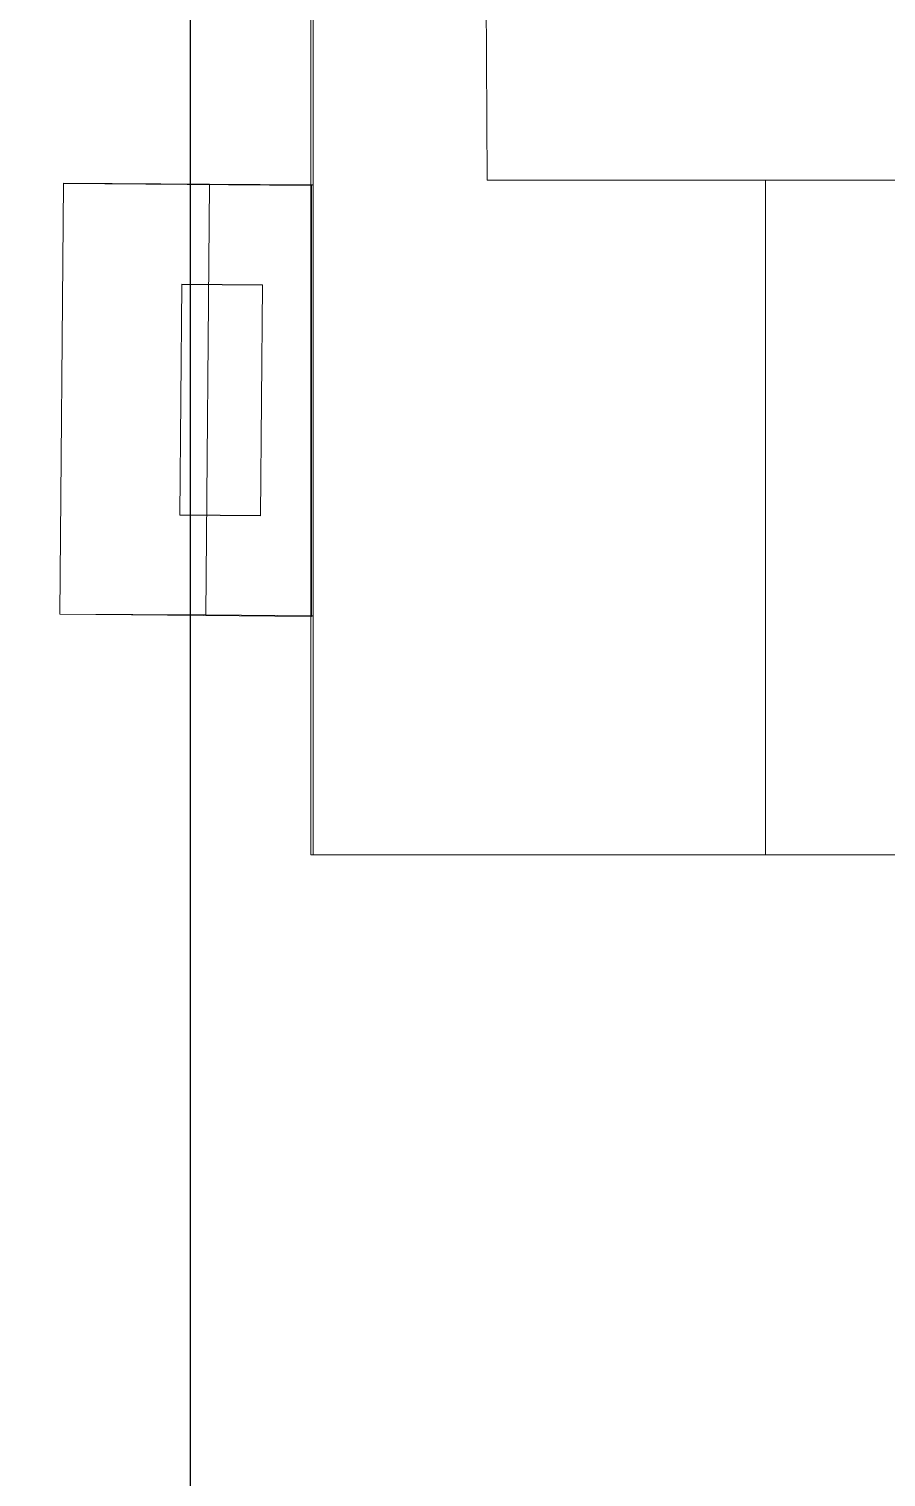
# Model space of a CAD drawing. Header units: millimetres. Extents: x 37984 to 70752, y 14140 to 37584.
# Drawn here: x 45834.88 to 45857.16, y 28242.04 to 28279.69 of the extents above; entities that cross this region are included whole.
import ezdxf

# ---------------------------------------------------------------- set-up
doc = ezdxf.new("R2010")
doc.units = ezdxf.units.MM
doc.set_wipeout_variables(frame=1)
doc.layers.add('000-PI-Oprema', color=30, linetype='Continuous', lineweight=5)
doc.layers.add('004-PI-DIN Šina', color=3, linetype='Continuous')

# ---------------------------------------------------------------- blocks, each defined once
blk = doc.blocks.new('DELTA IP 30 - 47506030')
at = {"layer": '000-PI-Oprema'}
for p, q in [((47305.342, 28586.681), (47305.323, 28584.582)), ((47305.333, 28584.582), (47305.351, 28586.681)), ((47305.351, 28586.681), (47305.342, 28586.681)), ((47305.351, 28586.681), (47311.351, 28586.629)), ((47311.323, 28584.529), (47311.341, 28586.629)), ((47311.351, 28586.629), (47311.333, 28584.529)), ((47302.722, 28585.304), (47302.704, 28581.504)), ((47313.922, 28585.206), (47302.722, 28585.304)), ((47313.903, 28581.407), (47313.922, 28585.206)), ((47305.333, 28584.582), (47305.323, 28584.582)), ((47305.333, 28584.582), (47311.333, 28584.529)), ((47302.704, 28581.504), (47302.706, 28581.504)), ((47302.706, 28581.504), (47313.905, 28581.407))]:
    blk.add_line(p, q, dxfattribs=at)
blk.add_wipeout([(47259.125, 28642.892), (47320.16, 28642.779), (47320.16, 28587.934), (47259.125, 28587.933)]).dxf.layer = '000-PI-Oprema'
for p, q in [((47302.621, 28599.756), (47302.621, 28608.374)), ((47320.16, 28599.756), (47320.16, 28608.374)), ((47302.621, 28592.521), (47302.621, 28599.756)), ((47320.16, 28599.756), (47302.621, 28599.756)), ((47320.16, 28587.934), (47320.16, 28599.756)), ((47302.621, 28592.521), (47295.216, 28592.484)), ((47320.16, 28587.994), (47259.125, 28587.996)), ((47295.143, 28587.934), (47320.16, 28587.934)), ((47302.706, 28581.504), (47302.762, 28587.934)), ((47302.745, 28587.934), (47302.722, 28585.304)), ((47302.746, 28587.994), (47302.745, 28587.934)), ((47302.746, 28587.994), (47313.946, 28587.994)), ((47302.746, 28587.994), (47302.762, 28587.955)), ((47302.762, 28587.955), (47313.962, 28587.955)), ((47302.762, 28587.934), (47302.762, 28587.955)), ((47313.962, 28587.934), (47313.905, 28581.407)), ((47313.922, 28585.206), (47313.946, 28587.994)), ((47313.946, 28587.994), (47313.962, 28587.955)), ((47313.962, 28587.955), (47313.962, 28587.934))]:
    blk.add_line(p, q, dxfattribs=at)
blk = doc.blocks.new('*U529')
at = {"layer": '004-PI-DIN Šina'}
blk.add_lwpolyline([(220, -17.5), (220, 17.5), (0, 17.5), (0, -17.5)], close=True, dxfattribs=at)

msp = doc.modelspace()

# ---------------------------------------------------------------- block references
at = {"rotation": 270}
msp.add_blockref('*U529', (45821.574, 28439.404), dxfattribs=at)

# ---------------------------------------------------------------- next in the draw order: block references
at = {"layer": '000-PI-Oprema', "rotation": 270}
msp.add_blockref('DELTA IP 30 - 47506030', (17254.271, 75578.377), dxfattribs=at)

doc.saveas('drawing.dxf')
